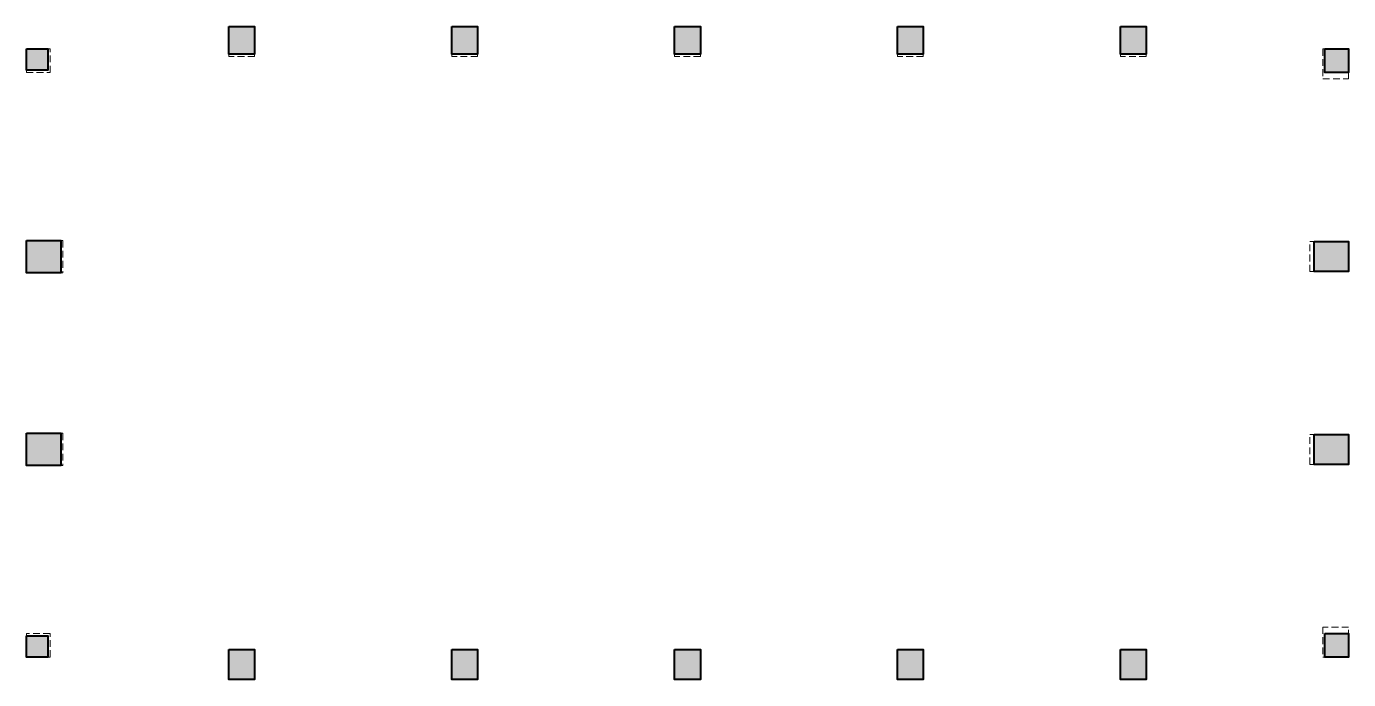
# Model space of a CAD drawing. Header units: millimetres. Extents: x 130300 to 192000, y 8450 to 38950.
import ezdxf

# ---------------------------------------------------------------- set-up
doc = ezdxf.new("R2010")
doc.units = ezdxf.units.MM
doc.linetypes.add('HIDDEN2', pattern=[4.7625, 3.175, -1.5875])
doc.layers.get('0').update_dxf_attribs({"lineweight": 20})
for name, color, linetype, lineweight in [('NDC_S-COLUMN', 4, 'Continuous', 40), ('NDC_S_HATCH COLUMN AND WALL', 251, 'Continuous', 13), ('NDC_S_HIDDEN', 8, 'HIDDEN2', 13)]:
    doc.layers.add(name, color=color, linetype=linetype, lineweight=lineweight)

# ---------------------------------------------------------------- blocks, each defined once
blk = doc.blocks.new('cot')
at = {"layer": 'NDC_S_HATCH COLUMN AND WALL', "ltscale": 0.005}
h = blk.add_hatch(color=256, dxfattribs=at)
h.dxf.hatch_style = 1
h.paths.add_polyline_path([(-0.5, 0.5), (0.5, 0.5), (0.5, -0.5), (-0.5, -0.5)])
at = {"layer": 'NDC_S-COLUMN', "ltscale": 0.005}
blk.add_lwpolyline([(-0.5, 0.5), (0.5, 0.5), (0.5, -0.5), (-0.5, -0.5)], close=True, dxfattribs=at)

msp = doc.modelspace()

# ---------------------------------------------------------------- linework, layer by layer
at = {"layer": 'NDC_S_HIDDEN', "ltscale": 100}
for p, q in [((139750, 37650), (140950, 37650)), ((139750, 37550), (139750, 37650)), ((140950, 37650), (140950, 37550)), ((150150, 37650), (151350, 37650)), ((150150, 37550), (150150, 37650)), ((151350, 37650), (151350, 37550)), ((160550, 37650), (161750, 37650)), ((160550, 37550), (160550, 37650)), ((161750, 37650), (161750, 37550)), ((170950, 37650), (172150, 37650)), ((170950, 37550), (170950, 37650)), ((172150, 37650), (172150, 37550)), ((181350, 37650), (182550, 37650)), ((181350, 37550), (181350, 37650)), ((182550, 37650), (182550, 37550)), ((140950, 37550), (139750, 37550)), ((151350, 37550), (150150, 37550)), ((161750, 37550), (160550, 37550)), ((172150, 37550), (170950, 37550)), ((182550, 37550), (181350, 37550)), ((131900, 28950), (132000, 28950)), ((131900, 27450), (131900, 28950)), ((132000, 28950), (132000, 27450)), ((190200, 28900), (190400, 28900)), ((190200, 27500), (190200, 28900)), ((190400, 28900), (190400, 27500)), ((132000, 27450), (131900, 27450)), ((190400, 27500), (190200, 27500)), ((131900, 19950), (132000, 19950)), ((131900, 18450), (131900, 19950)), ((132000, 19950), (132000, 18450)), ((190200, 19900), (190400, 19900)), ((190200, 18500), (190200, 19900)), ((190400, 19900), (190400, 18500)), ((132000, 18450), (131900, 18450)), ((190400, 18500), (190200, 18500))]:
    msp.add_line(p, q, dxfattribs=at)
for points in [[(130300, 36800), (131400, 36800), (131400, 37900), (130300, 37900)], [(190800, 36500), (192000, 36500), (192000, 37900), (190800, 37900)], [(130300, 9500), (131400, 9500), (131400, 10600), (130300, 10600)], [(190800, 9500), (192000, 9500), (192000, 10900), (190800, 10900)]]:
    msp.add_lwpolyline(points, close=True, dxfattribs=at)

# ---------------------------------------------------------------- block references
for p, xscale, yscale in [((140350, 38300), 1200, 1300), ((150750, 38300), 1200, 1300), ((161150, 38300), 1200, 1300), ((171550, 38300), 1200, 1300), ((181950, 38300), 1200, 1300), ((130800, 37400), 1000, 1000), ((191450, 37350), 1100, 1100), ((131100, 28200), 1600, 1500), ((191200, 28200), 1600, 1400), ((131100, 19200), 1600, 1500), ((191200, 19200), 1600, 1400), ((130800, 10000), 1000, 1000), ((191450, 10050), 1100, 1100), ((140350, 9150), 1200, 1400), ((150750, 9150), 1200, 1400), ((161150, 9150), 1200, 1400), ((171550, 9150), 1200, 1400), ((181950, 9150), 1200, 1400)]:
    msp.add_blockref('cot', p, dxfattribs=dict(xscale=xscale, yscale=yscale))

doc.saveas('drawing.dxf')
